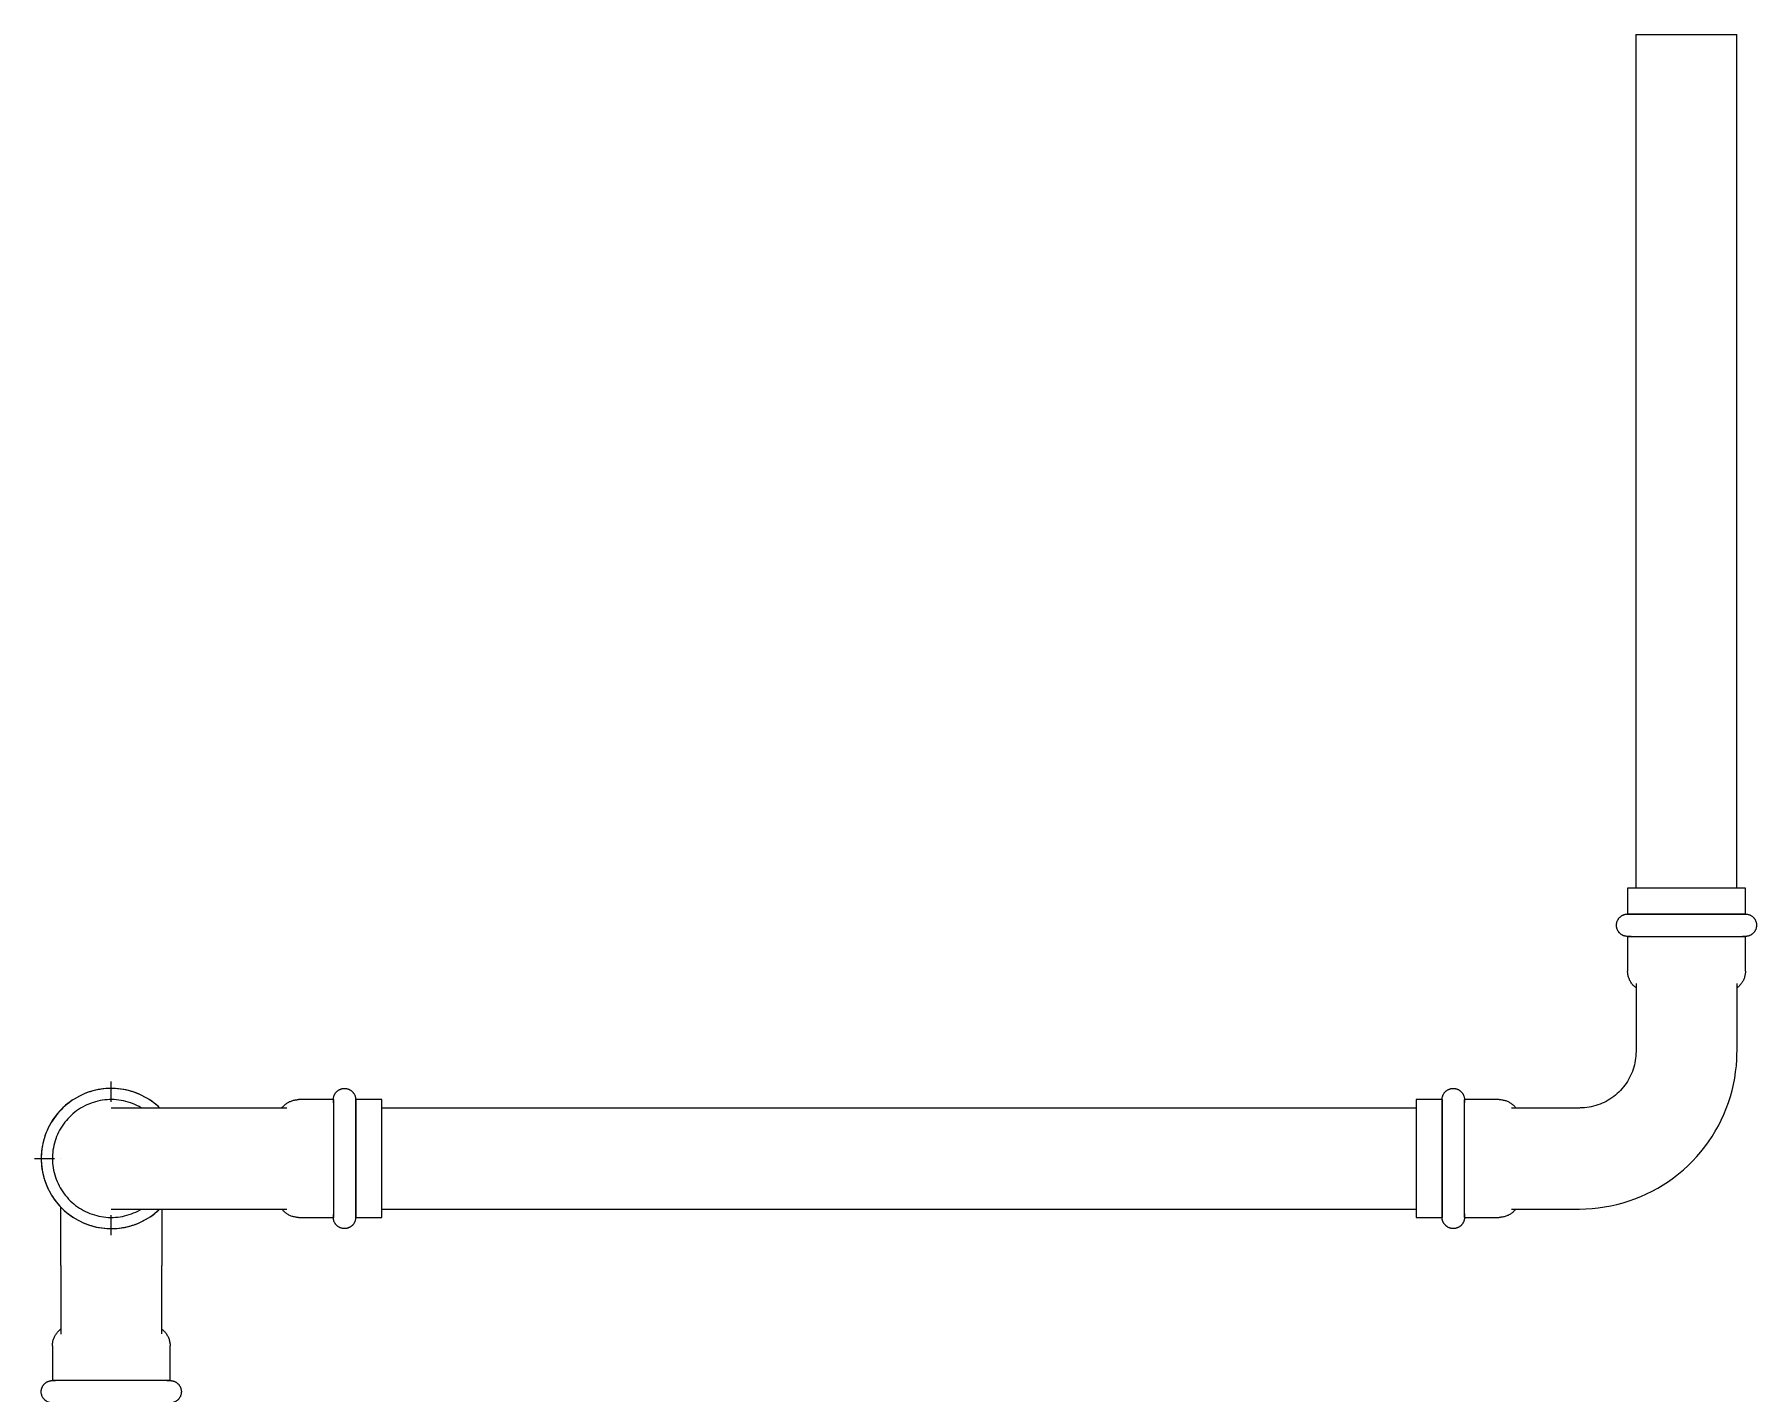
# Model space of a CAD drawing. Header units: inches. Extents: x -3327 to -1, y 8 to 1328.
# Drawn here: x -857.24 to -834.82, y 458.95 to 476.64 of the extents above; entities that cross this region are included whole.
import ezdxf

# ---------------------------------------------------------------- set-up
doc = ezdxf.new("R2010")
doc.units = ezdxf.units.IN
doc.header["$MEASUREMENT"] = 0
doc.layers.add('P-PIPE', color=3, linetype='Continuous', lineweight=9)
doc.layers.add('X - REF - FP', color=7, linetype='Continuous', true_color=0xb90000)

# ---------------------------------------------------------------- blocks, each defined once
blk = doc.blocks.new('Victaulic-VicPress316-Elbow 90-45deg Style P568_P571 - Standard-V42-SECOND LEVEL')
at = {"layer": 'P-PIPE'}
for p, q in [((-3.181, 0.766), (-3.52, 0.766)), ((-3.52, 0.766), (-3.52, -0.766)), ((-3.181, -0.766), (-3.181, 0.766)), ((-2.439, 0.766), (-2.89, 0.766)), ((-2.89, -0.766), (-2.89, 0.766)), ((-1.393, 0.658), (-2.278, 0.658)), ((-2.278, -0.657), (-1.393, -0.657)), ((-3.52, -0.766), (-3.181, -0.766)), ((-2.89, -0.766), (-2.439, -0.766)), ((-0.657, -1.393), (-0.657, -2.278)), ((0.658, -2.278), (0.658, -1.393)), ((-0.766, -2.439), (-0.766, -2.89)), ((0.766, -2.89), (0.766, -2.439)), ((0.766, -2.89), (-0.766, -2.89)), ((-0.766, -3.181), (-0.766, -3.52)), ((0.766, -3.181), (-0.766, -3.181)), ((0.766, -3.52), (0.766, -3.181)), ((-0.766, -3.52), (0.766, -3.52))]:
    blk.add_line(p, q, dxfattribs=at)
at = {"layer": 'P-PIPE', "flags": 128}
for points in [[(-3.181, 0.766), (-3.181, 0.772), (-3.181, 0.778), (-3.18, 0.784), (-3.18, 0.79), (-3.179, 0.795), (-3.177, 0.801), (-3.176, 0.807), (-3.174, 0.812), (-3.172, 0.818), (-3.17, 0.823), (-3.168, 0.828), (-3.165, 0.834), (-3.162, 0.839), (-3.159, 0.844), (-3.156, 0.849), (-3.153, 0.853), (-3.149, 0.858), (-3.145, 0.862), (-3.141, 0.867), (-3.137, 0.871), (-3.133, 0.875), (-3.129, 0.879), (-3.124, 0.882), (-3.119, 0.886), (-3.115, 0.889), (-3.11, 0.892), (-3.105, 0.895), (-3.099, 0.897), (-3.094, 0.9), (-3.089, 0.902), (-3.083, 0.904), (-3.078, 0.906), (-3.072, 0.907), (-3.066, 0.909), (-3.061, 0.91), (-3.055, 0.911), (-3.049, 0.911), (-3.043, 0.912), (-3.038, 0.912), (-3.032, 0.912), (-3.026, 0.912), (-3.02, 0.911), (-3.014, 0.91), (-3.009, 0.909), (-3.003, 0.908), (-2.997, 0.907), (-2.992, 0.905), (-2.986, 0.903), (-2.981, 0.901), (-2.975, 0.899), (-2.97, 0.896), (-2.965, 0.894), (-2.96, 0.891), (-2.955, 0.887), (-2.95, 0.884), (-2.946, 0.881), (-2.941, 0.877), (-2.937, 0.873), (-2.933, 0.869), (-2.929, 0.865), (-2.925, 0.86), (-2.921, 0.856), (-2.918, 0.851), (-2.914, 0.846), (-2.911, 0.842), (-2.908, 0.836), (-2.906, 0.831), (-2.903, 0.826), (-2.901, 0.821), (-2.899, 0.815), (-2.897, 0.81), (-2.895, 0.804), (-2.894, 0.798), (-2.893, 0.793), (-2.892, 0.787), (-2.891, 0.781), (-2.891, 0.775), (-2.891, 0.77), (-2.89, 0.766)], [(-3.181, 0.766), (-3.181, 0.766), (-3.181, 0.764), (-3.181, 0.761), (-3.181, 0.757), (-3.181, 0.751), (-3.181, 0.745), (-3.181, 0.737), (-3.181, 0.728), (-3.181, 0.717), (-3.181, 0.706), (-3.181, 0.693), (-3.181, 0.68), (-3.181, 0.665), (-3.181, 0.649), (-3.181, 0.633), (-3.181, 0.615), (-3.181, 0.596), (-3.181, 0.576), (-3.181, 0.556), (-3.181, 0.534), (-3.181, 0.512), (-3.181, 0.488), (-3.181, 0.464), (-3.181, 0.44), (-3.181, 0.414), (-3.181, 0.388), (-3.181, 0.361), (-3.181, 0.334), (-3.181, 0.306), (-3.181, 0.278), (-3.181, 0.249), (-3.181, 0.22), (-3.181, 0.19), (-3.181, 0.16), (-3.181, 0.13), (-3.181, 0.1), (-3.181, 0.069), (-3.181, 0.039), (-3.181, 0.008), (-3.181, -0.022), (-3.181, -0.053), (-3.181, -0.084), (-3.181, -0.114), (-3.181, -0.144), (-3.181, -0.174), (-3.181, -0.204), (-3.181, -0.233), (-3.181, -0.262), (-3.181, -0.291), (-3.181, -0.319), (-3.181, -0.347), (-3.181, -0.374), (-3.181, -0.4), (-3.181, -0.426), (-3.181, -0.451), (-3.181, -0.476), (-3.181, -0.499), (-3.181, -0.522), (-3.181, -0.544), (-3.181, -0.565), (-3.181, -0.585), (-3.181, -0.605), (-3.181, -0.623), (-3.181, -0.64), (-3.181, -0.657), (-3.181, -0.672), (-3.181, -0.686), (-3.181, -0.699), (-3.181, -0.711), (-3.181, -0.722), (-3.181, -0.732), (-3.181, -0.74), (-3.181, -0.748), (-3.181, -0.754), (-3.181, -0.759), (-3.181, -0.763), (-3.181, -0.765), (-3.181, -0.766), (-3.181, -0.766)], [(-3.181, 0.722), (-3.181, 0.732), (-3.181, 0.74), (-3.181, 0.748), (-3.181, 0.754), (-3.181, 0.759), (-3.181, 0.763), (-3.181, 0.765), (-3.181, 0.766), (-3.181, 0.766)], [(-2.89, -0.766), (-2.89, -0.766), (-2.89, -0.764), (-2.89, -0.761), (-2.89, -0.757), (-2.89, -0.751), (-2.89, -0.745), (-2.89, -0.737), (-2.89, -0.728), (-2.89, -0.717), (-2.89, -0.706), (-2.89, -0.693), (-2.89, -0.68), (-2.89, -0.665), (-2.89, -0.649), (-2.89, -0.633), (-2.89, -0.615), (-2.89, -0.596), (-2.89, -0.576), (-2.89, -0.556), (-2.89, -0.534), (-2.89, -0.512), (-2.89, -0.488), (-2.89, -0.464), (-2.89, -0.44), (-2.89, -0.414), (-2.89, -0.388), (-2.89, -0.361), (-2.89, -0.334), (-2.89, -0.306), (-2.89, -0.278), (-2.89, -0.249), (-2.89, -0.22), (-2.89, -0.19), (-2.89, -0.16), (-2.89, -0.13), (-2.89, -0.1), (-2.89, -0.069), (-2.89, -0.039), (-2.89, -0.008), (-2.89, 0.022), (-2.89, 0.053), (-2.89, 0.084), (-2.89, 0.114), (-2.89, 0.144), (-2.89, 0.174), (-2.89, 0.204), (-2.89, 0.233), (-2.89, 0.262), (-2.89, 0.291), (-2.89, 0.319), (-2.89, 0.347), (-2.89, 0.374), (-2.89, 0.4), (-2.89, 0.426), (-2.89, 0.451), (-2.89, 0.476), (-2.89, 0.499), (-2.89, 0.522), (-2.89, 0.544), (-2.89, 0.565), (-2.89, 0.585), (-2.89, 0.605), (-2.89, 0.623), (-2.89, 0.64), (-2.89, 0.657), (-2.89, 0.672), (-2.89, 0.686), (-2.89, 0.699), (-2.89, 0.711), (-2.89, 0.722), (-2.89, 0.732), (-2.89, 0.74), (-2.89, 0.748), (-2.89, 0.754), (-2.89, 0.759), (-2.89, 0.763), (-2.89, 0.765), (-2.89, 0.766), (-2.89, 0.766)], [(-2.89, 0.766), (-2.89, 0.766), (-2.89, 0.764), (-2.89, 0.761), (-2.89, 0.757), (-2.89, 0.751), (-2.89, 0.745), (-2.89, 0.737), (-2.89, 0.728)], [(-2.439, 0.766), (-2.428, 0.766), (-2.417, 0.766), (-2.406, 0.765), (-2.396, 0.763), (-2.385, 0.761), (-2.374, 0.759), (-2.364, 0.756), (-2.353, 0.753), (-2.343, 0.749), (-2.333, 0.745), (-2.323, 0.741), (-2.313, 0.736), (-2.304, 0.73), (-2.294, 0.725), (-2.285, 0.719), (-2.276, 0.713), (-2.268, 0.706), (-2.259, 0.699), (-2.251, 0.692), (-2.244, 0.684), (-2.236, 0.676), (-2.229, 0.668), (-2.222, 0.659), (-2.221, 0.658)], [(0.658, -1.393), (0.656, -1.311), (0.651, -1.229), (0.643, -1.148), (0.631, -1.066), (0.617, -0.986), (0.599, -0.906), (0.578, -0.826), (0.553, -0.748), (0.526, -0.671), (0.496, -0.594), (0.462, -0.52), (0.426, -0.446), (0.386, -0.374), (0.344, -0.304), (0.299, -0.235), (0.252, -0.168), (0.201, -0.104), (0.149, -0.041), (0.093, 0.02), (0.036, 0.078), (-0.024, 0.134), (-0.087, 0.187), (-0.151, 0.238), (-0.217, 0.287), (-0.285, 0.332), (-0.355, 0.375), (-0.427, 0.415), (-0.5, 0.453), (-0.574, 0.487), (-0.65, 0.518), (-0.727, 0.546), (-0.805, 0.571), (-0.884, 0.593), (-0.964, 0.612), (-1.044, 0.628), (-1.126, 0.64), (-1.207, 0.649), (-1.289, 0.655), (-1.371, 0.657), (-1.393, 0.658)], [(-2.221, -0.657), (-2.228, -0.666), (-2.235, -0.674), (-2.242, -0.682), (-2.25, -0.69), (-2.258, -0.698), (-2.266, -0.705), (-2.275, -0.711), (-2.283, -0.718), (-2.293, -0.724), (-2.302, -0.729), (-2.311, -0.735), (-2.321, -0.74), (-2.331, -0.744), (-2.341, -0.748), (-2.351, -0.752), (-2.362, -0.755), (-2.372, -0.758), (-2.383, -0.761), (-2.394, -0.763), (-2.404, -0.764), (-2.415, -0.765), (-2.426, -0.766), (-2.437, -0.766), (-2.439, -0.766)], [(-1.393, -0.657), (-1.364, -0.658), (-1.334, -0.66), (-1.305, -0.663), (-1.276, -0.667), (-1.247, -0.672), (-1.218, -0.679), (-1.19, -0.686), (-1.162, -0.695), (-1.134, -0.705), (-1.107, -0.716), (-1.08, -0.728), (-1.053, -0.741), (-1.028, -0.755), (-1.002, -0.77), (-0.978, -0.786), (-0.954, -0.803), (-0.931, -0.821), (-0.908, -0.84), (-0.886, -0.86), (-0.865, -0.881), (-0.845, -0.902), (-0.826, -0.924), (-0.808, -0.947), (-0.79, -0.971), (-0.774, -0.996), (-0.759, -1.021), (-0.744, -1.046), (-0.731, -1.073), (-0.719, -1.099), (-0.707, -1.126), (-0.697, -1.154), (-0.688, -1.182), (-0.681, -1.21), (-0.674, -1.239), (-0.668, -1.268), (-0.664, -1.297), (-0.661, -1.326), (-0.658, -1.356), (-0.658, -1.385), (-0.657, -1.393)], [(-3.181, -0.766), (-3.181, -0.766), (-3.181, -0.764), (-3.181, -0.761), (-3.181, -0.757), (-3.181, -0.751), (-3.181, -0.745), (-3.181, -0.737), (-3.181, -0.728)], [(-2.89, -0.766), (-2.891, -0.772), (-2.891, -0.778), (-2.892, -0.784), (-2.892, -0.79), (-2.893, -0.795), (-2.895, -0.801), (-2.896, -0.807), (-2.898, -0.812), (-2.9, -0.818), (-2.902, -0.823), (-2.904, -0.828), (-2.907, -0.834), (-2.91, -0.839), (-2.913, -0.844), (-2.916, -0.849), (-2.919, -0.853), (-2.923, -0.858), (-2.927, -0.862), (-2.931, -0.867), (-2.935, -0.871), (-2.939, -0.875), (-2.943, -0.879), (-2.948, -0.882), (-2.953, -0.886), (-2.957, -0.889), (-2.962, -0.892), (-2.967, -0.895), (-2.973, -0.897), (-2.978, -0.9), (-2.983, -0.902), (-2.989, -0.904), (-2.994, -0.906), (-3, -0.907), (-3.006, -0.909), (-3.011, -0.91), (-3.017, -0.911), (-3.023, -0.911), (-3.029, -0.912), (-3.034, -0.912), (-3.04, -0.912), (-3.046, -0.912), (-3.052, -0.911), (-3.058, -0.91), (-3.063, -0.909), (-3.069, -0.908), (-3.075, -0.907), (-3.08, -0.905), (-3.086, -0.903), (-3.091, -0.901), (-3.097, -0.899), (-3.102, -0.896), (-3.107, -0.894), (-3.112, -0.891), (-3.117, -0.887), (-3.122, -0.884), (-3.126, -0.881), (-3.131, -0.877), (-3.135, -0.873), (-3.139, -0.869), (-3.143, -0.865), (-3.147, -0.86), (-3.151, -0.856), (-3.154, -0.851), (-3.158, -0.846), (-3.161, -0.842), (-3.164, -0.836), (-3.166, -0.831), (-3.169, -0.826), (-3.171, -0.821), (-3.173, -0.815), (-3.175, -0.81), (-3.177, -0.804), (-3.178, -0.798), (-3.179, -0.793), (-3.18, -0.787), (-3.181, -0.781), (-3.181, -0.775), (-3.181, -0.77), (-3.181, -0.766)], [(-2.89, -0.722), (-2.89, -0.732), (-2.89, -0.74), (-2.89, -0.748), (-2.89, -0.754), (-2.89, -0.759), (-2.89, -0.763), (-2.89, -0.765), (-2.89, -0.766), (-2.89, -0.766)], [(-0.766, -2.439), (-0.766, -2.428), (-0.766, -2.417), (-0.765, -2.406), (-0.763, -2.396), (-0.761, -2.385), (-0.759, -2.374), (-0.756, -2.364), (-0.753, -2.353), (-0.749, -2.343), (-0.745, -2.333), (-0.741, -2.323), (-0.736, -2.313), (-0.73, -2.304), (-0.725, -2.294), (-0.719, -2.285), (-0.713, -2.276), (-0.706, -2.268), (-0.699, -2.259), (-0.692, -2.251), (-0.684, -2.244), (-0.676, -2.236), (-0.668, -2.229), (-0.659, -2.222), (-0.657, -2.221)], [(0.658, -2.221), (0.666, -2.228), (0.674, -2.235), (0.682, -2.242), (0.69, -2.25), (0.698, -2.258), (0.705, -2.266), (0.711, -2.275), (0.718, -2.283), (0.724, -2.293), (0.729, -2.302), (0.735, -2.311), (0.74, -2.321), (0.744, -2.331), (0.748, -2.341), (0.752, -2.351), (0.755, -2.362), (0.758, -2.372), (0.761, -2.383), (0.763, -2.394), (0.764, -2.404), (0.765, -2.415), (0.766, -2.426), (0.766, -2.437), (0.766, -2.439)], [(-0.766, -3.181), (-0.772, -3.181), (-0.778, -3.181), (-0.784, -3.18), (-0.79, -3.18), (-0.795, -3.179), (-0.801, -3.177), (-0.807, -3.176), (-0.812, -3.174), (-0.818, -3.172), (-0.823, -3.17), (-0.828, -3.168), (-0.834, -3.165), (-0.839, -3.162), (-0.844, -3.159), (-0.849, -3.156), (-0.853, -3.153), (-0.858, -3.149), (-0.862, -3.145), (-0.867, -3.141), (-0.871, -3.137), (-0.875, -3.133), (-0.879, -3.129), (-0.882, -3.124), (-0.886, -3.119), (-0.889, -3.115), (-0.892, -3.11), (-0.895, -3.105), (-0.897, -3.099), (-0.9, -3.094), (-0.902, -3.089), (-0.904, -3.083), (-0.906, -3.078), (-0.907, -3.072), (-0.909, -3.066), (-0.91, -3.061), (-0.911, -3.055), (-0.911, -3.049), (-0.912, -3.043), (-0.912, -3.038), (-0.912, -3.032), (-0.912, -3.026), (-0.911, -3.02), (-0.91, -3.014), (-0.909, -3.009), (-0.908, -3.003), (-0.907, -2.997), (-0.905, -2.992), (-0.903, -2.986), (-0.901, -2.981), (-0.899, -2.975), (-0.896, -2.97), (-0.894, -2.965), (-0.891, -2.96), (-0.887, -2.955), (-0.884, -2.95), (-0.881, -2.946), (-0.877, -2.941), (-0.873, -2.937), (-0.869, -2.933), (-0.865, -2.929), (-0.86, -2.925), (-0.856, -2.921), (-0.851, -2.918), (-0.846, -2.914), (-0.842, -2.911), (-0.836, -2.908), (-0.831, -2.906), (-0.826, -2.903), (-0.821, -2.901), (-0.815, -2.899), (-0.81, -2.897), (-0.804, -2.895), (-0.798, -2.894), (-0.793, -2.893), (-0.787, -2.892), (-0.781, -2.891), (-0.775, -2.891), (-0.77, -2.891), (-0.766, -2.89)], [(0.766, -2.89), (0.766, -2.89), (0.764, -2.89), (0.761, -2.89), (0.757, -2.89), (0.751, -2.89), (0.745, -2.89), (0.737, -2.89), (0.728, -2.89), (0.717, -2.89), (0.706, -2.89), (0.693, -2.89), (0.68, -2.89), (0.665, -2.89), (0.649, -2.89), (0.633, -2.89), (0.615, -2.89), (0.596, -2.89), (0.576, -2.89), (0.556, -2.89), (0.534, -2.89), (0.512, -2.89), (0.488, -2.89), (0.464, -2.89), (0.44, -2.89), (0.414, -2.89), (0.388, -2.89), (0.361, -2.89), (0.334, -2.89), (0.306, -2.89), (0.278, -2.89), (0.249, -2.89), (0.22, -2.89), (0.19, -2.89), (0.16, -2.89), (0.13, -2.89), (0.1, -2.89), (0.069, -2.89), (0.039, -2.89), (0.008, -2.89), (-0.022, -2.89), (-0.053, -2.89), (-0.084, -2.89), (-0.114, -2.89), (-0.144, -2.89), (-0.174, -2.89), (-0.204, -2.89), (-0.233, -2.89), (-0.262, -2.89), (-0.291, -2.89), (-0.319, -2.89), (-0.347, -2.89), (-0.374, -2.89), (-0.4, -2.89), (-0.426, -2.89), (-0.451, -2.89), (-0.476, -2.89), (-0.499, -2.89), (-0.522, -2.89), (-0.544, -2.89), (-0.565, -2.89), (-0.585, -2.89), (-0.605, -2.89), (-0.623, -2.89), (-0.64, -2.89), (-0.657, -2.89), (-0.672, -2.89), (-0.686, -2.89), (-0.699, -2.89), (-0.711, -2.89), (-0.722, -2.89), (-0.732, -2.89), (-0.74, -2.89), (-0.748, -2.89), (-0.754, -2.89), (-0.759, -2.89), (-0.763, -2.89), (-0.765, -2.89), (-0.766, -2.89), (-0.766, -2.89)], [(-0.766, -2.89), (-0.766, -2.89), (-0.764, -2.89), (-0.761, -2.89), (-0.757, -2.89), (-0.751, -2.89), (-0.745, -2.89), (-0.737, -2.89), (-0.728, -2.89)], [(0.722, -2.89), (0.732, -2.89), (0.74, -2.89), (0.748, -2.89), (0.754, -2.89), (0.759, -2.89), (0.763, -2.89), (0.765, -2.89), (0.766, -2.89), (0.766, -2.89)], [(0.766, -2.89), (0.772, -2.891), (0.778, -2.891), (0.784, -2.892), (0.79, -2.892), (0.795, -2.893), (0.801, -2.895), (0.807, -2.896), (0.812, -2.898), (0.818, -2.9), (0.823, -2.902), (0.828, -2.904), (0.834, -2.907), (0.839, -2.91), (0.844, -2.913), (0.849, -2.916), (0.853, -2.919), (0.858, -2.923), (0.862, -2.927), (0.867, -2.931), (0.871, -2.935), (0.875, -2.939), (0.879, -2.943), (0.882, -2.948), (0.886, -2.953), (0.889, -2.957), (0.892, -2.962), (0.895, -2.967), (0.897, -2.973), (0.9, -2.978), (0.902, -2.983), (0.904, -2.989), (0.906, -2.994), (0.907, -3), (0.909, -3.006), (0.91, -3.011), (0.911, -3.017), (0.911, -3.023), (0.912, -3.029), (0.912, -3.034), (0.912, -3.04), (0.912, -3.046), (0.911, -3.052), (0.91, -3.058), (0.909, -3.063), (0.908, -3.069), (0.907, -3.075), (0.905, -3.08), (0.903, -3.086), (0.901, -3.091), (0.899, -3.097), (0.896, -3.102), (0.894, -3.107), (0.891, -3.112), (0.887, -3.117), (0.884, -3.122), (0.881, -3.126), (0.877, -3.131), (0.873, -3.135), (0.869, -3.139), (0.865, -3.143), (0.86, -3.147), (0.856, -3.151), (0.851, -3.154), (0.846, -3.158), (0.842, -3.161), (0.836, -3.164), (0.831, -3.166), (0.826, -3.169), (0.821, -3.171), (0.815, -3.173), (0.81, -3.175), (0.804, -3.177), (0.798, -3.178), (0.793, -3.179), (0.787, -3.18), (0.781, -3.181), (0.775, -3.181), (0.77, -3.181), (0.766, -3.181)], [(-0.766, -3.181), (-0.766, -3.181), (-0.764, -3.181), (-0.761, -3.181), (-0.757, -3.181), (-0.751, -3.181), (-0.745, -3.181), (-0.737, -3.181), (-0.728, -3.181), (-0.717, -3.181), (-0.706, -3.181), (-0.693, -3.181), (-0.68, -3.181), (-0.665, -3.181), (-0.649, -3.181), (-0.633, -3.181), (-0.615, -3.181), (-0.596, -3.181), (-0.576, -3.181), (-0.556, -3.181), (-0.534, -3.181), (-0.512, -3.181), (-0.488, -3.181), (-0.464, -3.181), (-0.44, -3.181), (-0.414, -3.181), (-0.388, -3.181), (-0.361, -3.181), (-0.334, -3.181), (-0.306, -3.181), (-0.278, -3.181), (-0.249, -3.181), (-0.22, -3.181), (-0.19, -3.181), (-0.16, -3.181), (-0.13, -3.181), (-0.1, -3.181), (-0.069, -3.181), (-0.039, -3.181), (-0.008, -3.181), (0.022, -3.181), (0.053, -3.181), (0.084, -3.181), (0.114, -3.181), (0.144, -3.181), (0.174, -3.181), (0.204, -3.181), (0.233, -3.181), (0.262, -3.181), (0.291, -3.181), (0.319, -3.181), (0.347, -3.181), (0.374, -3.181), (0.4, -3.181), (0.426, -3.181), (0.451, -3.181), (0.476, -3.181), (0.499, -3.181), (0.522, -3.181), (0.544, -3.181), (0.565, -3.181), (0.585, -3.181), (0.605, -3.181), (0.623, -3.181), (0.64, -3.181), (0.657, -3.181), (0.672, -3.181), (0.686, -3.181), (0.699, -3.181), (0.711, -3.181), (0.722, -3.181), (0.732, -3.181), (0.74, -3.181), (0.748, -3.181), (0.754, -3.181), (0.759, -3.181), (0.763, -3.181), (0.765, -3.181), (0.766, -3.181), (0.766, -3.181)], [(-0.722, -3.181), (-0.732, -3.181), (-0.74, -3.181), (-0.748, -3.181), (-0.754, -3.181), (-0.759, -3.181), (-0.763, -3.181), (-0.765, -3.181), (-0.766, -3.181), (-0.766, -3.181)], [(0.766, -3.181), (0.766, -3.181), (0.764, -3.181), (0.761, -3.181), (0.757, -3.181), (0.751, -3.181), (0.745, -3.181), (0.737, -3.181), (0.728, -3.181)]]:
    blk.add_lwpolyline(points, dxfattribs=at)
blk = doc.blocks.new('Victaulic-VicPress316-Elbow 90-45deg Style P568_P571 - Standard-523083-SECOND LEVEL')
at = {"layer": 'P-PIPE'}
for p, q in [((-3178.283, 1233.462), (-3178.283, 1232.568)), ((-3176.968, 1232.571), (-3176.968, 1233.462)), ((-3178.392, 1232.416), (-3178.392, 1231.964)), ((-3176.859, 1231.964), (-3176.859, 1232.416)), ((-3177.625, 1231.964), (-3178.392, 1231.964)), ((-3176.859, 1231.964), (-3177.625, 1231.964)), ((-3178.392, 1231.673), (-3178.392, 1231.335)), ((-3177.625, 1231.673), (-3178.392, 1231.673)), ((-3176.859, 1231.673), (-3177.625, 1231.673)), ((-3176.859, 1231.335), (-3176.859, 1231.673)), ((-3178.392, 1231.335), (-3177.625, 1231.335)), ((-3177.625, 1231.335), (-3176.859, 1231.335))]:
    blk.add_line(p, q, dxfattribs=at)
at = {"layer": 'P-PIPE', "flags": 128}
for points in [[(-3177.625, 1235.767), (-3177.661, 1235.766), (-3177.698, 1235.764), (-3177.734, 1235.76), (-3177.77, 1235.755), (-3177.806, 1235.749), (-3177.842, 1235.741), (-3177.877, 1235.731), (-3177.912, 1235.721), (-3177.946, 1235.708), (-3177.98, 1235.695), (-3178.013, 1235.68), (-3178.046, 1235.664), (-3178.078, 1235.646), (-3178.109, 1235.628), (-3178.14, 1235.608), (-3178.17, 1235.586), (-3178.198, 1235.564), (-3178.226, 1235.54), (-3178.253, 1235.516), (-3178.279, 1235.49), (-3178.304, 1235.464), (-3178.328, 1235.436), (-3178.351, 1235.407), (-3178.372, 1235.378), (-3178.392, 1235.348), (-3178.412, 1235.317), (-3178.429, 1235.285), (-3178.446, 1235.252), (-3178.461, 1235.219), (-3178.475, 1235.185), (-3178.488, 1235.151), (-3178.499, 1235.116), (-3178.508, 1235.081), (-3178.517, 1235.046), (-3178.524, 1235.01), (-3178.529, 1234.974), (-3178.533, 1234.938), (-3178.536, 1234.901), (-3178.537, 1234.865), (-3178.537, 1234.828), (-3178.535, 1234.792), (-3178.532, 1234.755), (-3178.527, 1234.719), (-3178.521, 1234.683), (-3178.513, 1234.648), (-3178.504, 1234.612), (-3178.494, 1234.577), (-3178.482, 1234.543), (-3178.469, 1234.509), (-3178.454, 1234.475), (-3178.438, 1234.442), (-3178.421, 1234.41), (-3178.403, 1234.379), (-3178.383, 1234.348), (-3178.362, 1234.318), (-3178.34, 1234.289), (-3178.317, 1234.261), (-3178.293, 1234.234)], [(-3176.968, 1234.223), (-3176.946, 1234.246), (-3176.922, 1234.274), (-3176.899, 1234.302), (-3176.878, 1234.332), (-3176.858, 1234.362), (-3176.838, 1234.393), (-3176.821, 1234.425), (-3176.804, 1234.458), (-3176.789, 1234.491), (-3176.775, 1234.524), (-3176.762, 1234.559), (-3176.751, 1234.593), (-3176.742, 1234.629), (-3176.733, 1234.664), (-3176.726, 1234.7), (-3176.721, 1234.736), (-3176.717, 1234.772), (-3176.714, 1234.809), (-3176.713, 1234.845), (-3176.713, 1234.881), (-3176.715, 1234.918), (-3176.718, 1234.954), (-3176.723, 1234.99), (-3176.729, 1235.026), (-3176.737, 1235.062), (-3176.746, 1235.097), (-3176.756, 1235.132), (-3176.768, 1235.167), (-3176.781, 1235.201), (-3176.796, 1235.234), (-3176.812, 1235.267), (-3176.829, 1235.299), (-3176.847, 1235.331), (-3176.867, 1235.362), (-3176.888, 1235.392), (-3176.91, 1235.421), (-3176.933, 1235.449), (-3176.957, 1235.476), (-3176.983, 1235.502), (-3177.009, 1235.527), (-3177.036, 1235.551), (-3177.065, 1235.574), (-3177.094, 1235.596), (-3177.124, 1235.617), (-3177.155, 1235.636), (-3177.187, 1235.655), (-3177.219, 1235.671), (-3177.252, 1235.687), (-3177.285, 1235.701), (-3177.32, 1235.714), (-3177.354, 1235.726), (-3177.389, 1235.736), (-3177.425, 1235.745), (-3177.46, 1235.752), (-3177.496, 1235.758), (-3177.533, 1235.762), (-3177.569, 1235.765), (-3177.605, 1235.767), (-3177.625, 1235.767)], [(-3177.625, 1235.621), (-3177.656, 1235.621), (-3177.686, 1235.619), (-3177.717, 1235.616), (-3177.747, 1235.612), (-3177.777, 1235.606), (-3177.807, 1235.599), (-3177.837, 1235.591), (-3177.866, 1235.582), (-3177.895, 1235.572), (-3177.924, 1235.561), (-3177.951, 1235.548), (-3177.979, 1235.535), (-3178.006, 1235.52), (-3178.032, 1235.504), (-3178.058, 1235.487), (-3178.083, 1235.47), (-3178.107, 1235.451), (-3178.13, 1235.431), (-3178.153, 1235.41), (-3178.175, 1235.389), (-3178.196, 1235.366), (-3178.216, 1235.343), (-3178.235, 1235.319), (-3178.253, 1235.294), (-3178.27, 1235.269), (-3178.286, 1235.243), (-3178.301, 1235.216), (-3178.315, 1235.189), (-3178.328, 1235.161), (-3178.339, 1235.133), (-3178.35, 1235.104), (-3178.359, 1235.075), (-3178.368, 1235.045), (-3178.375, 1235.015), (-3178.38, 1234.985), (-3178.385, 1234.955), (-3178.388, 1234.924), (-3178.391, 1234.894), (-3178.391, 1234.863), (-3178.391, 1234.832), (-3178.39, 1234.802), (-3178.387, 1234.771), (-3178.383, 1234.741), (-3178.378, 1234.711), (-3178.371, 1234.681), (-3178.364, 1234.651), (-3178.355, 1234.622), (-3178.345, 1234.593), (-3178.334, 1234.564), (-3178.322, 1234.536), (-3178.309, 1234.508), (-3178.294, 1234.481), (-3178.283, 1234.461)], [(-3176.964, 1234.467), (-3176.949, 1234.494), (-3176.935, 1234.521), (-3176.922, 1234.549), (-3176.911, 1234.577), (-3176.9, 1234.606), (-3176.891, 1234.635), (-3176.882, 1234.665), (-3176.875, 1234.694), (-3176.87, 1234.725), (-3176.865, 1234.755), (-3176.862, 1234.785), (-3176.859, 1234.816), (-3176.859, 1234.847), (-3176.859, 1234.877), (-3176.86, 1234.908), (-3176.863, 1234.938), (-3176.867, 1234.969), (-3176.872, 1234.999), (-3176.879, 1235.029), (-3176.886, 1235.059), (-3176.895, 1235.088), (-3176.905, 1235.117), (-3176.916, 1235.146), (-3176.928, 1235.174), (-3176.941, 1235.201), (-3176.956, 1235.229), (-3176.971, 1235.255), (-3176.988, 1235.281), (-3177.005, 1235.306), (-3177.024, 1235.33), (-3177.043, 1235.354), (-3177.064, 1235.377), (-3177.085, 1235.399), (-3177.107, 1235.42), (-3177.13, 1235.44), (-3177.154, 1235.46), (-3177.179, 1235.478), (-3177.204, 1235.495), (-3177.23, 1235.512), (-3177.256, 1235.527), (-3177.284, 1235.541), (-3177.311, 1235.554), (-3177.34, 1235.566), (-3177.368, 1235.577), (-3177.397, 1235.587), (-3177.427, 1235.595), (-3177.457, 1235.603), (-3177.487, 1235.609), (-3177.517, 1235.614), (-3177.547, 1235.617), (-3177.578, 1235.62), (-3177.608, 1235.621), (-3177.625, 1235.621)], [(-3178.283, 1234.855), (-3178.283, 1234.854), (-3178.283, 1234.85), (-3178.283, 1234.845), (-3178.283, 1234.837), (-3178.283, 1234.827), (-3178.283, 1234.815), (-3178.283, 1234.801), (-3178.283, 1234.784), (-3178.283, 1234.766), (-3178.283, 1234.745), (-3178.283, 1234.722), (-3178.283, 1234.697), (-3178.283, 1234.671), (-3178.283, 1234.642), (-3178.283, 1234.612), (-3178.283, 1234.579), (-3178.283, 1234.545), (-3178.283, 1234.509), (-3178.283, 1234.472), (-3178.283, 1234.432), (-3178.283, 1234.392), (-3178.283, 1234.349), (-3178.283, 1234.306), (-3178.283, 1234.261), (-3178.283, 1234.214), (-3178.283, 1234.167), (-3178.283, 1234.118), (-3178.283, 1234.069), (-3178.283, 1234.018), (-3178.283, 1233.967), (-3178.283, 1233.914), (-3178.283, 1233.861), (-3178.283, 1233.808), (-3178.283, 1233.753), (-3178.283, 1233.699), (-3178.283, 1233.644), (-3178.283, 1233.588), (-3178.283, 1233.533), (-3178.283, 1233.477), (-3178.283, 1233.462)], [(-3176.968, 1233.462), (-3176.968, 1233.518), (-3176.968, 1233.573), (-3176.968, 1233.629), (-3176.968, 1233.684), (-3176.968, 1233.739), (-3176.968, 1233.793), (-3176.968, 1233.847), (-3176.968, 1233.9), (-3176.968, 1233.953), (-3176.968, 1234.004), (-3176.968, 1234.055), (-3176.968, 1234.105), (-3176.968, 1234.154), (-3176.968, 1234.202), (-3176.968, 1234.248), (-3176.968, 1234.294), (-3176.968, 1234.338), (-3176.968, 1234.38), (-3176.968, 1234.422), (-3176.968, 1234.461), (-3176.968, 1234.499), (-3176.968, 1234.535), (-3176.968, 1234.57), (-3176.968, 1234.603), (-3176.968, 1234.634), (-3176.968, 1234.663), (-3176.968, 1234.69), (-3176.968, 1234.716), (-3176.968, 1234.739), (-3176.968, 1234.76), (-3176.968, 1234.779), (-3176.968, 1234.796), (-3176.968, 1234.811), (-3176.968, 1234.824), (-3176.968, 1234.835), (-3176.968, 1234.843), (-3176.968, 1234.849), (-3176.968, 1234.853), (-3176.968, 1234.855), (-3176.968, 1234.855)], [(-3178.392, 1232.416), (-3178.391, 1232.427), (-3178.391, 1232.438), (-3178.39, 1232.448), (-3178.388, 1232.459), (-3178.386, 1232.47), (-3178.384, 1232.481), (-3178.381, 1232.491), (-3178.378, 1232.502), (-3178.374, 1232.512), (-3178.37, 1232.522), (-3178.366, 1232.532), (-3178.361, 1232.542), (-3178.355, 1232.551), (-3178.35, 1232.561), (-3178.344, 1232.57), (-3178.338, 1232.579), (-3178.331, 1232.587), (-3178.324, 1232.596), (-3178.317, 1232.604), (-3178.309, 1232.611), (-3178.301, 1232.619), (-3178.293, 1232.626), (-3178.284, 1232.633), (-3178.283, 1232.634)], [(-3176.968, 1232.634), (-3176.959, 1232.627), (-3176.951, 1232.62), (-3176.943, 1232.613), (-3176.935, 1232.605), (-3176.927, 1232.597), (-3176.92, 1232.589), (-3176.914, 1232.58), (-3176.907, 1232.571), (-3176.901, 1232.562), (-3176.896, 1232.553), (-3176.89, 1232.543), (-3176.885, 1232.534), (-3176.881, 1232.524), (-3176.877, 1232.514), (-3176.873, 1232.503), (-3176.87, 1232.493), (-3176.867, 1232.483), (-3176.864, 1232.472), (-3176.862, 1232.461), (-3176.861, 1232.45), (-3176.86, 1232.44), (-3176.859, 1232.429), (-3176.859, 1232.418), (-3176.859, 1232.416)], [(-3178.392, 1231.673), (-3178.397, 1231.673), (-3178.403, 1231.674), (-3178.409, 1231.674), (-3178.415, 1231.675), (-3178.42, 1231.676), (-3178.426, 1231.678), (-3178.432, 1231.679), (-3178.437, 1231.681), (-3178.443, 1231.683), (-3178.448, 1231.685), (-3178.453, 1231.687), (-3178.459, 1231.69), (-3178.464, 1231.693), (-3178.469, 1231.696), (-3178.474, 1231.699), (-3178.478, 1231.702), (-3178.483, 1231.706), (-3178.487, 1231.709), (-3178.492, 1231.713), (-3178.496, 1231.717), (-3178.5, 1231.722), (-3178.504, 1231.726), (-3178.507, 1231.731), (-3178.511, 1231.735), (-3178.514, 1231.74), (-3178.517, 1231.745), (-3178.52, 1231.75), (-3178.522, 1231.755), (-3178.525, 1231.761), (-3178.527, 1231.766), (-3178.529, 1231.772), (-3178.531, 1231.777), (-3178.532, 1231.783), (-3178.534, 1231.788), (-3178.535, 1231.794), (-3178.536, 1231.8), (-3178.536, 1231.806), (-3178.537, 1231.811), (-3178.537, 1231.817), (-3178.537, 1231.823), (-3178.537, 1231.829), (-3178.536, 1231.835), (-3178.535, 1231.84), (-3178.534, 1231.846), (-3178.533, 1231.852), (-3178.532, 1231.858), (-3178.53, 1231.863), (-3178.528, 1231.869), (-3178.526, 1231.874), (-3178.524, 1231.879), (-3178.521, 1231.885), (-3178.519, 1231.89), (-3178.516, 1231.895), (-3178.512, 1231.9), (-3178.509, 1231.904), (-3178.506, 1231.909), (-3178.502, 1231.914), (-3178.498, 1231.918), (-3178.494, 1231.922), (-3178.49, 1231.926), (-3178.485, 1231.93), (-3178.481, 1231.934), (-3178.476, 1231.937), (-3178.471, 1231.94), (-3178.467, 1231.944), (-3178.461, 1231.946), (-3178.456, 1231.949), (-3178.451, 1231.952), (-3178.446, 1231.954), (-3178.44, 1231.956), (-3178.435, 1231.958), (-3178.429, 1231.959), (-3178.423, 1231.961), (-3178.418, 1231.962), (-3178.412, 1231.963), (-3178.406, 1231.964), (-3178.4, 1231.964), (-3178.395, 1231.964), (-3178.392, 1231.964)], [(-3177.625, 1231.964), (-3177.656, 1231.964), (-3177.686, 1231.964), (-3177.717, 1231.964), (-3177.747, 1231.964), (-3177.777, 1231.964), (-3177.807, 1231.964), (-3177.837, 1231.964), (-3177.866, 1231.964), (-3177.895, 1231.964), (-3177.924, 1231.964), (-3177.951, 1231.964), (-3177.979, 1231.964), (-3178.006, 1231.964), (-3178.032, 1231.964), (-3178.058, 1231.964), (-3178.083, 1231.964), (-3178.107, 1231.964), (-3178.13, 1231.964), (-3178.153, 1231.964), (-3178.175, 1231.964), (-3178.196, 1231.964), (-3178.216, 1231.964), (-3178.235, 1231.964), (-3178.253, 1231.964), (-3178.27, 1231.964), (-3178.286, 1231.964), (-3178.301, 1231.964), (-3178.315, 1231.964), (-3178.328, 1231.964), (-3178.339, 1231.964), (-3178.35, 1231.964), (-3178.359, 1231.964), (-3178.368, 1231.964), (-3178.375, 1231.964), (-3178.38, 1231.964), (-3178.385, 1231.964), (-3178.388, 1231.964), (-3178.391, 1231.964), (-3178.391, 1231.964), (-3178.392, 1231.964)], [(-3178.392, 1231.964), (-3178.391, 1231.964), (-3178.389, 1231.964), (-3178.386, 1231.964), (-3178.382, 1231.964), (-3178.376, 1231.964), (-3178.37, 1231.964), (-3178.362, 1231.964), (-3178.353, 1231.964)], [(-3176.859, 1231.964), (-3176.859, 1231.964), (-3176.861, 1231.964), (-3176.864, 1231.964), (-3176.868, 1231.964), (-3176.874, 1231.964), (-3176.88, 1231.964), (-3176.888, 1231.964), (-3176.897, 1231.964), (-3176.908, 1231.964), (-3176.919, 1231.964), (-3176.932, 1231.964), (-3176.945, 1231.964), (-3176.96, 1231.964), (-3176.976, 1231.964), (-3176.992, 1231.964), (-3177.01, 1231.964), (-3177.029, 1231.964), (-3177.049, 1231.964), (-3177.069, 1231.964), (-3177.091, 1231.964), (-3177.113, 1231.964), (-3177.137, 1231.964), (-3177.161, 1231.964), (-3177.185, 1231.964), (-3177.211, 1231.964), (-3177.237, 1231.964), (-3177.264, 1231.964), (-3177.291, 1231.964), (-3177.319, 1231.964), (-3177.347, 1231.964), (-3177.376, 1231.964), (-3177.405, 1231.964), (-3177.435, 1231.964), (-3177.465, 1231.964), (-3177.495, 1231.964), (-3177.525, 1231.964), (-3177.556, 1231.964), (-3177.586, 1231.964), (-3177.617, 1231.964), (-3177.625, 1231.964)], [(-3176.9, 1231.964), (-3176.891, 1231.964), (-3176.882, 1231.964), (-3176.875, 1231.964), (-3176.87, 1231.964), (-3176.865, 1231.964), (-3176.862, 1231.964), (-3176.859, 1231.964), (-3176.859, 1231.964), (-3176.859, 1231.964)], [(-3176.859, 1231.964), (-3176.853, 1231.964), (-3176.847, 1231.964), (-3176.841, 1231.963), (-3176.835, 1231.962), (-3176.83, 1231.961), (-3176.824, 1231.96), (-3176.818, 1231.959), (-3176.813, 1231.957), (-3176.807, 1231.955), (-3176.802, 1231.953), (-3176.797, 1231.95), (-3176.791, 1231.948), (-3176.786, 1231.945), (-3176.781, 1231.942), (-3176.776, 1231.939), (-3176.772, 1231.936), (-3176.767, 1231.932), (-3176.763, 1231.928), (-3176.758, 1231.924), (-3176.754, 1231.92), (-3176.75, 1231.916), (-3176.746, 1231.912), (-3176.743, 1231.907), (-3176.739, 1231.902), (-3176.736, 1231.897), (-3176.733, 1231.893), (-3176.73, 1231.887), (-3176.728, 1231.882), (-3176.725, 1231.877), (-3176.723, 1231.872), (-3176.721, 1231.866), (-3176.719, 1231.861), (-3176.718, 1231.855), (-3176.716, 1231.849), (-3176.715, 1231.844), (-3176.714, 1231.838), (-3176.714, 1231.832), (-3176.713, 1231.826), (-3176.713, 1231.82), (-3176.713, 1231.815), (-3176.713, 1231.809), (-3176.714, 1231.803), (-3176.715, 1231.797), (-3176.716, 1231.791), (-3176.717, 1231.786), (-3176.718, 1231.78), (-3176.72, 1231.775), (-3176.722, 1231.769), (-3176.724, 1231.764), (-3176.726, 1231.758), (-3176.729, 1231.753), (-3176.731, 1231.748), (-3176.734, 1231.743), (-3176.738, 1231.738), (-3176.741, 1231.733), (-3176.744, 1231.729), (-3176.748, 1231.724), (-3176.752, 1231.72), (-3176.756, 1231.716), (-3176.76, 1231.712), (-3176.765, 1231.708), (-3176.769, 1231.704), (-3176.774, 1231.701), (-3176.779, 1231.697), (-3176.784, 1231.694), (-3176.789, 1231.691), (-3176.794, 1231.689), (-3176.799, 1231.686), (-3176.804, 1231.684), (-3176.81, 1231.682), (-3176.815, 1231.68), (-3176.821, 1231.678), (-3176.827, 1231.677), (-3176.832, 1231.676), (-3176.838, 1231.675), (-3176.844, 1231.674), (-3176.85, 1231.674), (-3176.855, 1231.673), (-3176.859, 1231.673)], [(-3178.35, 1231.673), (-3178.359, 1231.673), (-3178.368, 1231.673), (-3178.375, 1231.673), (-3178.38, 1231.673), (-3178.385, 1231.673), (-3178.388, 1231.673), (-3178.391, 1231.673), (-3178.391, 1231.673), (-3178.392, 1231.673)], [(-3178.392, 1231.673), (-3178.391, 1231.673), (-3178.389, 1231.673), (-3178.386, 1231.673), (-3178.382, 1231.673), (-3178.376, 1231.673), (-3178.37, 1231.673), (-3178.362, 1231.673), (-3178.353, 1231.673), (-3178.342, 1231.673), (-3178.331, 1231.673), (-3178.319, 1231.673), (-3178.305, 1231.673), (-3178.29, 1231.673), (-3178.274, 1231.673), (-3178.258, 1231.673), (-3178.24, 1231.673), (-3178.221, 1231.673), (-3178.201, 1231.673), (-3178.181, 1231.673), (-3178.159, 1231.673), (-3178.137, 1231.673), (-3178.113, 1231.673), (-3178.089, 1231.673), (-3178.065, 1231.673), (-3178.039, 1231.673), (-3178.013, 1231.673), (-3177.986, 1231.673), (-3177.959, 1231.673), (-3177.931, 1231.673), (-3177.903, 1231.673), (-3177.874, 1231.673), (-3177.845, 1231.673), (-3177.815, 1231.673), (-3177.785, 1231.673), (-3177.755, 1231.673), (-3177.725, 1231.673), (-3177.695, 1231.673), (-3177.664, 1231.673), (-3177.633, 1231.673), (-3177.625, 1231.673)], [(-3177.625, 1231.673), (-3177.594, 1231.673), (-3177.564, 1231.673), (-3177.533, 1231.673), (-3177.503, 1231.673), (-3177.473, 1231.673), (-3177.443, 1231.673), (-3177.413, 1231.673), (-3177.384, 1231.673), (-3177.355, 1231.673), (-3177.327, 1231.673), (-3177.299, 1231.673), (-3177.271, 1231.673), (-3177.244, 1231.673), (-3177.218, 1231.673), (-3177.192, 1231.673), (-3177.167, 1231.673), (-3177.143, 1231.673), (-3177.12, 1231.673), (-3177.097, 1231.673), (-3177.075, 1231.673), (-3177.054, 1231.673), (-3177.034, 1231.673), (-3177.015, 1231.673), (-3176.997, 1231.673), (-3176.98, 1231.673), (-3176.964, 1231.673), (-3176.949, 1231.673), (-3176.935, 1231.673), (-3176.922, 1231.673), (-3176.911, 1231.673), (-3176.9, 1231.673), (-3176.891, 1231.673), (-3176.882, 1231.673), (-3176.875, 1231.673), (-3176.87, 1231.673), (-3176.865, 1231.673), (-3176.862, 1231.673), (-3176.859, 1231.673), (-3176.859, 1231.673), (-3176.859, 1231.673)], [(-3176.859, 1231.673), (-3176.859, 1231.673), (-3176.861, 1231.673), (-3176.864, 1231.673), (-3176.868, 1231.673), (-3176.874, 1231.673), (-3176.88, 1231.673), (-3176.888, 1231.673), (-3176.897, 1231.673)]]:
    blk.add_lwpolyline(points, dxfattribs=at)
blk = doc.blocks.new('Victaulic-VicPress316-Elbow 90-45deg Style P568_P571 - Standard-V43-SECOND LEVEL')
at = {"layer": 'P-PIPE'}
for p, q in [((-856.899, 460.612), (-856.899, 459.718)), ((-855.584, 459.721), (-855.584, 460.612)), ((-857.008, 459.566), (-857.008, 459.114)), ((-855.475, 459.114), (-855.475, 459.566)), ((-856.241, 459.114), (-857.008, 459.114)), ((-855.475, 459.114), (-856.241, 459.114)), ((-857.008, 458.823), (-857.008, 458.485)), ((-856.241, 458.823), (-857.008, 458.823)), ((-855.475, 458.823), (-856.241, 458.823)), ((-855.475, 458.485), (-855.475, 458.823)), ((-857.008, 458.485), (-856.241, 458.485)), ((-856.241, 458.485), (-855.475, 458.485))]:
    blk.add_line(p, q, dxfattribs=at)
at = {"layer": 'P-PIPE', "flags": 128}
for points in [[(-856.241, 462.917), (-856.278, 462.916), (-856.314, 462.914), (-856.35, 462.91), (-856.387, 462.905), (-856.422, 462.899), (-856.458, 462.891), (-856.493, 462.881), (-856.528, 462.871), (-856.563, 462.859), (-856.596, 462.845), (-856.63, 462.83), (-856.662, 462.814), (-856.694, 462.796), (-856.726, 462.778), (-856.756, 462.758), (-856.786, 462.736), (-856.815, 462.714), (-856.843, 462.691), (-856.87, 462.666), (-856.895, 462.64), (-856.92, 462.614), (-856.944, 462.586), (-856.967, 462.557), (-856.988, 462.528), (-857.009, 462.498), (-857.028, 462.467), (-857.046, 462.435), (-857.062, 462.402), (-857.077, 462.369), (-857.091, 462.335), (-857.104, 462.301), (-857.115, 462.266), (-857.125, 462.231), (-857.133, 462.196), (-857.14, 462.16), (-857.145, 462.124), (-857.15, 462.088), (-857.152, 462.051), (-857.153, 462.015), (-857.153, 461.978), (-857.151, 461.942), (-857.148, 461.906), (-857.143, 461.869), (-857.137, 461.833), (-857.129, 461.798), (-857.12, 461.762), (-857.11, 461.727), (-857.098, 461.693), (-857.085, 461.659), (-857.071, 461.625), (-857.055, 461.593), (-857.038, 461.56), (-857.019, 461.529), (-856.999, 461.498), (-856.979, 461.468), (-856.957, 461.439), (-856.933, 461.411), (-856.909, 461.384), (-856.884, 461.358), (-856.857, 461.332), (-856.83, 461.308), (-856.802, 461.285), (-856.772, 461.264), (-856.742, 461.243), (-856.711, 461.223), (-856.68, 461.205), (-856.647, 461.188), (-856.614, 461.173), (-856.581, 461.159), (-856.547, 461.146), (-856.512, 461.134), (-856.477, 461.124), (-856.442, 461.115), (-856.406, 461.108), (-856.37, 461.102), (-856.334, 461.098), (-856.297, 461.095), (-856.261, 461.093), (-856.241, 461.093)], [(-855.61, 462.662), (-855.625, 462.677), (-855.653, 462.702), (-855.681, 462.725), (-855.71, 462.746), (-855.74, 462.767), (-855.771, 462.786), (-855.803, 462.805), (-855.835, 462.822), (-855.868, 462.837), (-855.902, 462.851), (-855.936, 462.864), (-855.97, 462.876), (-856.005, 462.886), (-856.041, 462.895), (-856.077, 462.902), (-856.113, 462.908), (-856.149, 462.912), (-856.185, 462.915), (-856.222, 462.917), (-856.241, 462.917)], [(-856.899, 462.003), (-856.899, 462.005), (-856.899, 462.005)], [(-856.899, 460.612), (-856.899, 460.668), (-856.899, 460.723), (-856.899, 460.779), (-856.899, 460.834), (-856.899, 460.889), (-856.899, 460.943), (-856.899, 460.997), (-856.899, 461.05), (-856.899, 461.103), (-856.899, 461.154), (-856.899, 461.205), (-856.899, 461.255), (-856.899, 461.304), (-856.899, 461.352), (-856.899, 461.376)], [(-856.241, 461.093), (-856.205, 461.094), (-856.168, 461.096), (-856.132, 461.1), (-856.096, 461.105), (-856.06, 461.111), (-856.024, 461.119), (-855.989, 461.128), (-855.954, 461.139), (-855.92, 461.151), (-855.886, 461.165), (-855.853, 461.18), (-855.82, 461.196), (-855.788, 461.214), (-855.757, 461.232), (-855.726, 461.252), (-855.697, 461.273), (-855.668, 461.296), (-855.64, 461.319), (-855.613, 461.344)], [(-855.584, 461.347), (-855.584, 461.317), (-855.584, 461.269), (-855.584, 461.219), (-855.584, 461.168), (-855.584, 461.117), (-855.584, 461.064), (-855.584, 461.011), (-855.584, 460.958), (-855.584, 460.903), (-855.584, 460.849), (-855.584, 460.794), (-855.584, 460.738), (-855.584, 460.683), (-855.584, 460.627), (-855.584, 460.612)], [(-857.008, 459.566), (-857.008, 459.577), (-857.007, 459.588), (-857.006, 459.599), (-857.004, 459.609), (-857.002, 459.62), (-857, 459.631), (-856.997, 459.641), (-856.994, 459.652), (-856.99, 459.662), (-856.986, 459.672), (-856.982, 459.682), (-856.977, 459.692), (-856.972, 459.701), (-856.966, 459.711), (-856.96, 459.72), (-856.954, 459.729), (-856.947, 459.737), (-856.94, 459.746), (-856.933, 459.754), (-856.925, 459.761), (-856.917, 459.769), (-856.909, 459.776), (-856.9, 459.783), (-856.899, 459.784)], [(-855.584, 459.784), (-855.575, 459.777), (-855.567, 459.77), (-855.559, 459.763), (-855.551, 459.755), (-855.544, 459.747), (-855.537, 459.739), (-855.53, 459.73), (-855.523, 459.721), (-855.517, 459.712), (-855.512, 459.703), (-855.506, 459.694), (-855.502, 459.684), (-855.497, 459.674), (-855.493, 459.664), (-855.489, 459.654), (-855.486, 459.643), (-855.483, 459.633), (-855.481, 459.622), (-855.479, 459.611), (-855.477, 459.601), (-855.476, 459.59), (-855.475, 459.579), (-855.475, 459.568), (-855.475, 459.566)], [(-857.008, 458.823), (-857.014, 458.824), (-857.019, 458.824), (-857.025, 458.825), (-857.031, 458.825), (-857.037, 458.826), (-857.042, 458.828), (-857.048, 458.829), (-857.054, 458.831), (-857.059, 458.833), (-857.064, 458.835), (-857.07, 458.837), (-857.075, 458.84), (-857.08, 458.843), (-857.085, 458.846), (-857.09, 458.849), (-857.095, 458.852), (-857.099, 458.856), (-857.104, 458.86), (-857.108, 458.864), (-857.112, 458.868), (-857.116, 458.872), (-857.12, 458.876), (-857.124, 458.881), (-857.127, 458.886), (-857.13, 458.89), (-857.133, 458.895), (-857.136, 458.9), (-857.139, 458.906), (-857.141, 458.911), (-857.143, 458.916), (-857.145, 458.922), (-857.147, 458.927), (-857.149, 458.933), (-857.15, 458.939), (-857.151, 458.944), (-857.152, 458.95), (-857.153, 458.956), (-857.153, 458.962), (-857.153, 458.967), (-857.153, 458.973), (-857.153, 458.979), (-857.152, 458.985), (-857.152, 458.991), (-857.151, 458.996), (-857.149, 459.002), (-857.148, 459.008), (-857.146, 459.013), (-857.144, 459.019), (-857.142, 459.024), (-857.14, 459.03), (-857.138, 459.035), (-857.135, 459.04), (-857.132, 459.045), (-857.129, 459.05), (-857.125, 459.055), (-857.122, 459.059), (-857.118, 459.064), (-857.114, 459.068), (-857.11, 459.072), (-857.106, 459.076), (-857.102, 459.08), (-857.097, 459.084), (-857.092, 459.087), (-857.088, 459.091), (-857.083, 459.094), (-857.078, 459.097), (-857.073, 459.099), (-857.067, 459.102), (-857.062, 459.104), (-857.056, 459.106), (-857.051, 459.108), (-857.045, 459.11), (-857.04, 459.111), (-857.034, 459.112), (-857.028, 459.113), (-857.023, 459.114), (-857.017, 459.114), (-857.011, 459.114), (-857.008, 459.114)], [(-856.241, 459.114), (-856.272, 459.114), (-856.303, 459.114), (-856.333, 459.114), (-856.363, 459.114), (-856.394, 459.114), (-856.423, 459.114), (-856.453, 459.114), (-856.482, 459.114), (-856.511, 459.114), (-856.54, 459.114), (-856.568, 459.114), (-856.595, 459.114), (-856.622, 459.114), (-856.648, 459.114), (-856.674, 459.114), (-856.699, 459.114), (-856.723, 459.114), (-856.747, 459.114), (-856.769, 459.114), (-856.791, 459.114), (-856.812, 459.114), (-856.832, 459.114), (-856.851, 459.114), (-856.869, 459.114), (-856.886, 459.114), (-856.902, 459.114), (-856.917, 459.114), (-856.931, 459.114), (-856.944, 459.114), (-856.956, 459.114), (-856.966, 459.114), (-856.976, 459.114), (-856.984, 459.114), (-856.991, 459.114), (-856.997, 459.114), (-857.001, 459.114), (-857.005, 459.114), (-857.007, 459.114), (-857.008, 459.114), (-857.008, 459.114)], [(-857.008, 459.114), (-857.007, 459.114), (-857.005, 459.114), (-857.002, 459.114), (-856.998, 459.114), (-856.992, 459.114), (-856.986, 459.114), (-856.978, 459.114), (-856.969, 459.114)], [(-855.475, 459.114), (-855.475, 459.114), (-855.477, 459.114), (-855.48, 459.114), (-855.485, 459.114), (-855.49, 459.114), (-855.497, 459.114), (-855.505, 459.114), (-855.514, 459.114), (-855.524, 459.114), (-855.535, 459.114), (-855.548, 459.114), (-855.561, 459.114), (-855.576, 459.114), (-855.592, 459.114), (-855.609, 459.114), (-855.626, 459.114), (-855.645, 459.114), (-855.665, 459.114), (-855.686, 459.114), (-855.707, 459.114), (-855.73, 459.114), (-855.753, 459.114), (-855.777, 459.114), (-855.802, 459.114), (-855.827, 459.114), (-855.853, 459.114), (-855.88, 459.114), (-855.907, 459.114), (-855.935, 459.114), (-855.964, 459.114), (-855.992, 459.114), (-856.021, 459.114), (-856.051, 459.114), (-856.081, 459.114), (-856.111, 459.114), (-856.141, 459.114), (-856.172, 459.114), (-856.202, 459.114), (-856.233, 459.114), (-856.241, 459.114)], [(-855.516, 459.114), (-855.507, 459.114), (-855.499, 459.114), (-855.492, 459.114), (-855.486, 459.114), (-855.481, 459.114), (-855.478, 459.114), (-855.476, 459.114), (-855.475, 459.114), (-855.475, 459.114)], [(-855.475, 459.114), (-855.469, 459.114), (-855.463, 459.114), (-855.457, 459.113), (-855.452, 459.113), (-855.446, 459.112), (-855.44, 459.11), (-855.435, 459.109), (-855.429, 459.107), (-855.424, 459.105), (-855.418, 459.103), (-855.413, 459.101), (-855.408, 459.098), (-855.402, 459.095), (-855.397, 459.092), (-855.393, 459.089), (-855.388, 459.086), (-855.383, 459.082), (-855.379, 459.078), (-855.375, 459.074), (-855.37, 459.07), (-855.366, 459.066), (-855.363, 459.062), (-855.359, 459.057), (-855.356, 459.052), (-855.352, 459.048), (-855.349, 459.043), (-855.346, 459.038), (-855.344, 459.032), (-855.341, 459.027), (-855.339, 459.022), (-855.337, 459.016), (-855.335, 459.011), (-855.334, 459.005), (-855.332, 458.999), (-855.331, 458.994), (-855.331, 458.988), (-855.33, 458.982), (-855.329, 458.976), (-855.329, 458.971), (-855.329, 458.965), (-855.33, 458.959), (-855.33, 458.953), (-855.331, 458.947), (-855.332, 458.942), (-855.333, 458.936), (-855.334, 458.93), (-855.336, 458.925), (-855.338, 458.919), (-855.34, 458.914), (-855.342, 458.908), (-855.345, 458.903), (-855.348, 458.898), (-855.351, 458.893), (-855.354, 458.888), (-855.357, 458.883), (-855.361, 458.879), (-855.364, 458.874), (-855.368, 458.87), (-855.372, 458.866), (-855.376, 458.862), (-855.381, 458.858), (-855.385, 458.854), (-855.39, 458.851), (-855.395, 458.847), (-855.4, 458.844), (-855.405, 458.841), (-855.41, 458.839), (-855.415, 458.836), (-855.421, 458.834), (-855.426, 458.832), (-855.432, 458.83), (-855.437, 458.828), (-855.443, 458.827), (-855.448, 458.826), (-855.454, 458.825), (-855.46, 458.824), (-855.466, 458.824), (-855.472, 458.823), (-855.475, 458.823)], [(-856.966, 458.823), (-856.976, 458.823), (-856.984, 458.823), (-856.991, 458.823), (-856.997, 458.823), (-857.001, 458.823), (-857.005, 458.823), (-857.007, 458.823), (-857.008, 458.823), (-857.008, 458.823)], [(-857.008, 458.823), (-857.007, 458.823), (-857.005, 458.823), (-857.002, 458.823), (-856.998, 458.823), (-856.992, 458.823), (-856.986, 458.823), (-856.978, 458.823), (-856.969, 458.823), (-856.959, 458.823), (-856.947, 458.823), (-856.935, 458.823), (-856.921, 458.823), (-856.906, 458.823), (-856.891, 458.823), (-856.874, 458.823), (-856.856, 458.823), (-856.837, 458.823), (-856.818, 458.823), (-856.797, 458.823), (-856.775, 458.823), (-856.753, 458.823), (-856.73, 458.823), (-856.706, 458.823), (-856.681, 458.823), (-856.655, 458.823), (-856.629, 458.823), (-856.603, 458.823), (-856.575, 458.823), (-856.547, 458.823), (-856.519, 458.823), (-856.49, 458.823), (-856.461, 458.823), (-856.431, 458.823), (-856.402, 458.823), (-856.372, 458.823), (-856.341, 458.823), (-856.311, 458.823), (-856.28, 458.823), (-856.25, 458.823), (-856.241, 458.823)], [(-856.241, 458.823), (-856.211, 458.823), (-856.18, 458.823), (-856.149, 458.823), (-856.119, 458.823), (-856.089, 458.823), (-856.059, 458.823), (-856.029, 458.823), (-856, 458.823), (-855.971, 458.823), (-855.943, 458.823), (-855.915, 458.823), (-855.887, 458.823), (-855.86, 458.823), (-855.834, 458.823), (-855.808, 458.823), (-855.784, 458.823), (-855.759, 458.823), (-855.736, 458.823), (-855.713, 458.823), (-855.691, 458.823), (-855.67, 458.823), (-855.65, 458.823), (-855.631, 458.823), (-855.613, 458.823), (-855.596, 458.823), (-855.58, 458.823), (-855.565, 458.823), (-855.551, 458.823), (-855.539, 458.823), (-855.527, 458.823), (-855.516, 458.823), (-855.507, 458.823), (-855.499, 458.823), (-855.492, 458.823), (-855.486, 458.823), (-855.481, 458.823), (-855.478, 458.823), (-855.476, 458.823), (-855.475, 458.823), (-855.475, 458.823)], [(-855.475, 458.823), (-855.475, 458.823), (-855.477, 458.823), (-855.48, 458.823), (-855.485, 458.823), (-855.49, 458.823), (-855.497, 458.823), (-855.505, 458.823), (-855.514, 458.823)]]:
    blk.add_lwpolyline(points, dxfattribs=at)

msp = doc.modelspace()

# ---------------------------------------------------------------- linework, layer by layer
at = {"layer": 'X - REF - FP'}
for p, q in [((-836.393, 476.635), (-836.393, 465.525)), ((-836.393, 476.635), (-835.078, 476.635)), ((-835.078, 465.525), (-835.078, 476.635)), ((-856.241, 462.741), (-856.241, 463.005)), ((-839.255, 462.662), (-852.721, 462.662)), ((-857.241, 462.005), (-856.979, 462.005)), ((-856.241, 461.005), (-856.241, 461.269)), ((-852.721, 461.347), (-839.255, 461.347))]:
    msp.add_line(p, q, dxfattribs=at)

# ---------------------------------------------------------------- block references
for name, p, rotation in [('Victaulic-VicPress316-Elbow 90-45deg Style P568_P571 - Standard-V42-SECOND LEVEL', (-835.735, 462.005), 270), ('Victaulic-VicPress316-Elbow 90-45deg Style P568_P571 - Standard-523083-SECOND LEVEL', (378.614, 3639.63), 90)]:
    msp.add_blockref(name, p, dxfattribs=dict(at, rotation=rotation))
msp.add_blockref('Victaulic-VicPress316-Elbow 90-45deg Style P568_P571 - Standard-V43-SECOND LEVEL', (0, 0), dxfattribs=at)

doc.saveas('drawing.dxf')
